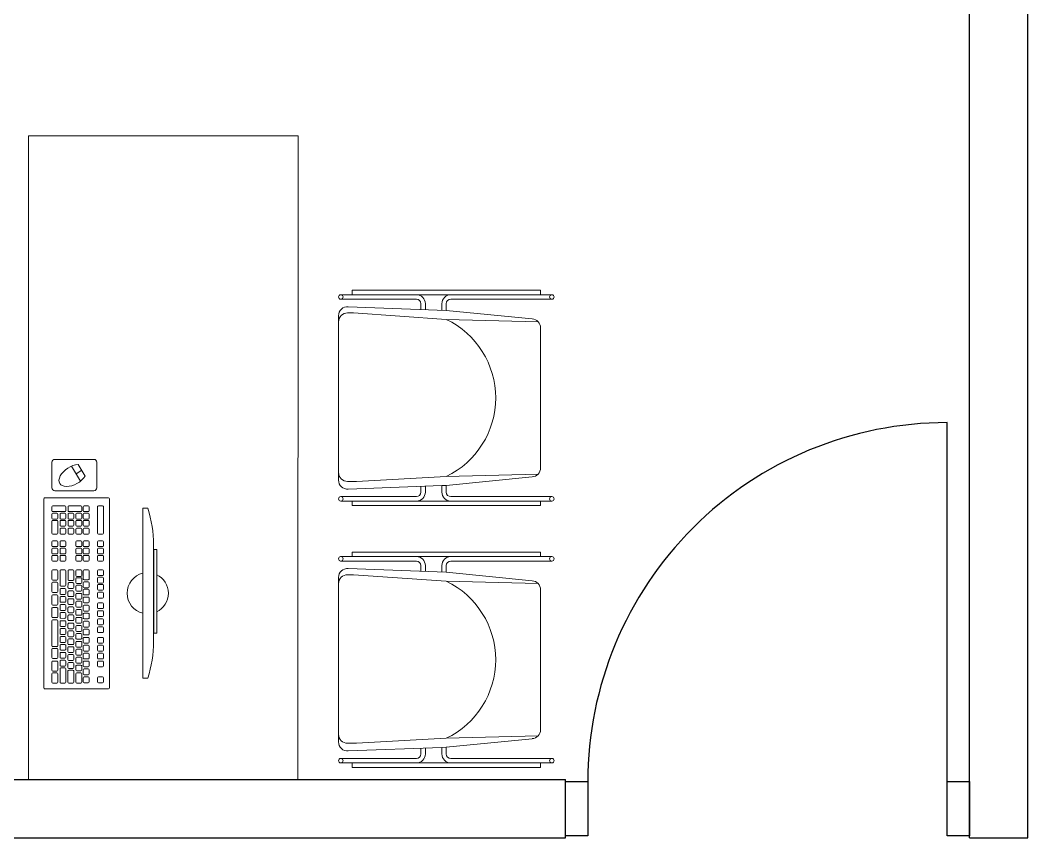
# Model space of a CAD drawing. Header units: metres. Extents: x 319894 to 3389272, y 120 to 6136017.
# Drawn here: x 321315.951 to 321318.195, y 3068027.188 to 3068029.01 of the extents above; entities that cross this region are included whole.
import ezdxf

# ---------------------------------------------------------------- set-up
doc = ezdxf.new("R2010")
doc.units = ezdxf.units.M
doc.header["$MEASUREMENT"] = 0
doc.layers.add('door_cad-block.com', color=7, linetype='Continuous')
doc.layers.add('Fixtures', color=31, linetype='Continuous', lineweight=20)
doc.layers.add('wall', color=4, linetype='Continuous', lineweight=30)

# ---------------------------------------------------------------- blocks, each defined once
blk = doc.blocks.new('*U950')
at = {"color": 0, "linetype": 'ByBlock', "ltscale": 10}
blk.add_lwpolyline([(-50, 0), (-50, 800, 0.414214), (-850, 0)], format="xyb", dxfattribs=at)
at = {"color": 0}
for points in [[(-900, 0), (-850, 0), (-850, -120.6), (-900, -120.6)], [(-50, 0), (0, 0), (0, -120.6), (-50, -120.6)]]:
    blk.add_lwpolyline(points, close=True, dxfattribs=at)
blk = doc.blocks.new('MC-17')
for p, q in [((-0.228, 0.5861), (-0.228, 0.593)), ((-0.228, 0.5861), (-0.228, 0.5864)), ((-0.228, 0.5678), (-0.228, 0.5864)), ((-0.228, 0.4245), (-0.228, 0.5861)), ((-0.218, 0.5861), (-0.218, 0.593)), ((-0.218, 0.5861), (-0.218, 0.5864)), ((-0.218, 0.4245), (-0.218, 0.5864)), ((-0.218, 0.5864), (-0.218, 0.4245)), ((-0.173, 0.5978), (-0.1812, 0.5978)), ((-0.173, 0.5978), (-0.1552, 0.5978)), ((-0.1642, 0.5978), (0.1716, 0.5978)), ((-0.1552, 0.5978), (-0.1552, 0.597)), ((0.177, 0.5978), (0.1664, 0.5978)), ((0.177, 0.5978), (0.1853, 0.5978)), ((0.222, 0.5858), (0.222, 0.5931)), ((0.222, 0.4245), (0.222, 0.5858)), ((0.232, 0.5858), (0.232, 0.5931)), ((0.232, 0.4245), (0.232, 0.5858)), ((-0.238, 0.5678), (-0.228, 0.5678)), ((-0.238, 0.5678), (-0.228, 0.5678)), ((-0.238, 0.5678), (-0.228, 0.5678)), ((-0.238, 0.5678), (-0.228, 0.5678)), ((-0.238, 0.5678), (-0.228, 0.5678)), ((-0.238, 0.1478), (-0.238, 0.5678)), ((-0.238, 0.5678), (-0.238, 0.1478)), ((-0.228, 0.5678), (-0.228, 0.5378)), ((-0.1933, 0.3678), (-0.2011, 0.5761)), ((-0.1842, 0.568), (-0.1842, 0.5778)), ((-0.1842, 0.568), (-0.1842, 0.5577)), ((0.1916, 0.5644), (0.177, 0.3578)), ((0.1916, 0.5644), (0.1916, 0.5778)), ((0.197, 0.3578), (0.2052, 0.5761)), ((0.232, 0.5678), (0.242, 0.5678)), ((0.242, 0.1478), (0.242, 0.5678)), ((-0.1842, 0.5577), (-0.173, 0.3578)), ((0.232, 0.3451), (0.232, 0.4421)), ((-0.228, 0.3478), (-0.228, 0.4245)), ((-0.2178, 0.4045), (-0.218, 0.4045)), ((-0.1951, 0.4145), (-0.208, 0.4145)), ((-0.1947, 0.4045), (-0.208, 0.4045)), ((0.1988, 0.4045), (0.212, 0.4045)), ((0.1992, 0.4145), (0.212, 0.4145)), ((0.232, 0.3678), (0.232, 0.4045)), ((-0.1933, 0.3678), (-0.208, 0.3678)), ((-0.1933, 0.3678), (-0.193, 0.3578)), ((0.212, 0.3678), (0.1974, 0.3678)), ((0.232, 0.3678), (0.232, 0.3451)), ((0.232, 0.3578), (0.232, 0.3678)), ((-0.228, 0.3478), (-0.228, 0.1301)), ((-0.218, 0.3478), (-0.218, 0.1301)), ((-0.218, 0.1295), (-0.218, 0.3478)), ((-0.208, 0.3578), (-0.193, 0.3578)), ((-0.208, 0.3578), (-0.193, 0.3578)), ((-0.1739, 0.1668), (-0.193, 0.3578)), ((-0.173, 0.3578), (-0.173, 0.3578)), ((-0.1677, 0.1533), (-0.173, 0.3578)), ((0.177, 0.3578), (0.1718, 0.1533)), ((0.178, 0.1668), (0.197, 0.3578)), ((0.212, 0.3578), (0.197, 0.3578)), ((0.197, 0.3578), (0.212, 0.3578)), ((0.222, 0.3478), (0.222, 0.3308)), ((0.222, 0.1478), (0.222, 0.3478)), ((0.232, 0.3578), (0.232, 0.3363)), ((0.232, 0.1304), (0.232, 0.3478)), ((0.222, 0.3308), (0.222, 0.1478)), ((0.232, 0.3363), (0.232, 0.1226)), ((-0.228, 0.1478), (-0.228, 0.1778)), ((-0.1739, 0.1668), (-0.1739, 0.1668)), ((-0.238, 0.1478), (-0.228, 0.1478)), ((-0.238, 0.1478), (-0.228, 0.1478)), ((-0.238, 0.1478), (-0.228, 0.1478)), ((-0.238, 0.1478), (-0.228, 0.1478)), ((-0.238, 0.1478), (-0.228, 0.1478)), ((-0.228, 0.1478), (-0.228, 0.1301)), ((-0.1539, 0.1478), (0.158, 0.1478)), ((0.222, 0.1478), (0.222, 0.1304)), ((0.232, 0.1478), (0.242, 0.1478)), ((-0.228, 0.1311), (-0.228, 0.1227)), ((-0.228, 0.1311), (-0.228, 0.1301)), ((-0.218, 0.1301), (-0.218, 0.1332)), ((-0.218, 0.1295), (-0.218, 0.1267)), ((-0.218, 0.1267), (-0.218, 0.1227)), ((0.222, 0.1304), (0.222, 0.1226)), ((0.232, 0.1304), (0.232, 0.1226))]:
    blk.add_line(p, q)
for centre in [(-0.223, 0.5928), (0.227, 0.5928), (-0.223, 0.1228), (0.227, 0.1228)]:
    blk.add_circle(centre, 0.005)
for centre, radius, start, end in [((-0.1812, 0.5778), 0.02, 90, 184.7637), ((-0.1642, 0.5778), 0.02, 90, 180), ((0.1716, 0.5778), 0.02, 0, 90), ((0.1853, 0.5778), 0.02, 355.2364, 90), ((-0.208, 0.4245), 0.02, 180, 270), ((-0.208, 0.4245), 0.01, 180, 270), ((0.212, 0.4245), 0.01, 270, 0), ((0.212, 0.4245), 0.02, 270, 0), ((-0.208, 0.3478), 0.02, 90, 180), ((0.212, 0.3478), 0.02, 0, 90), ((-0.208, 0.3478), 0.01, 90, 180), ((-0.208, 0.3478), 0.01, 90, 180), ((0.002, 0.442), 0.1942, 205.6954, 334.3046), ((0.212, 0.3478), 0.01, 0, 90), ((-0.1539, 0.1678), 0.02, 182.7263, 270), ((0.158, 0.1678), 0.02, 270, 357.2737)]:
    blk.add_arc(centre, radius, start, end)
blk = doc.blocks.new('new block$1$O-26')
at = {"color": 0}
for p, q in [((-0.0788, 0), (0.0633, 0)), ((-0.0808, -0.4234), (-0.0808, -0.002)), ((-0.0625, -0.0331), (-0.0625, -0.0144)), ((-0.0605, -0.0124), (-0.0515, -0.0124)), ((-0.0495, -0.0144), (-0.0495, -0.0331)), ((-0.0445, -0.0444), (-0.0445, -0.0144)), ((-0.0425, -0.0124), (-0.0335, -0.0124)), ((-0.0315, -0.0444), (-0.0315, -0.0144)), ((-0.0268, -0.0395), (-0.0268, -0.0144)), ((-0.0248, -0.0124), (-0.0159, -0.0124)), ((-0.0139, -0.0144), (-0.0139, -0.0395)), ((-0.0092, -0.0331), (-0.0092, -0.0144)), ((-0.0072, -0.0124), (0.0017, -0.0124)), ((0.0037, -0.0144), (0.0037, -0.0331)), ((0.0073, -0.0243), (0.0073, -0.0153)), ((0.0183, -0.0133), (0.0093, -0.0133)), ((0.0203, -0.0153), (0.0203, -0.0243)), ((0.0391, -0.0243), (0.0391, -0.0153)), ((0.0411, -0.0133), (0.05, -0.0133)), ((0.052, -0.0153), (0.052, -0.0243)), ((0.0653, -0.4234), (0.0653, -0.002)), ((-0.0625, -0.0597), (-0.0625, -0.041)), ((-0.0515, -0.0351), (-0.0605, -0.0351)), ((-0.0605, -0.039), (-0.0515, -0.039)), ((-0.0495, -0.041), (-0.0495, -0.0597)), ((-0.0159, -0.0415), (-0.0248, -0.0415)), ((-0.0092, -0.0506), (-0.0092, -0.0417)), ((0.0017, -0.0351), (-0.0072, -0.0351)), ((-0.0072, -0.0397), (0.0017, -0.0397)), ((0.0037, -0.0417), (0.0037, -0.0506)), ((0.0073, -0.0419), (0.0073, -0.0329)), ((0.0183, -0.0263), (0.0093, -0.0263)), ((0.0093, -0.0309), (0.0183, -0.0309)), ((0.0183, -0.0439), (0.0093, -0.0439)), ((0.0203, -0.0329), (0.0203, -0.0419)), ((0.05, -0.0263), (0.0411, -0.0263)), ((0.1401, -0.0232), (0.1401, -0.4021)), ((0.1509, -0.0232), (0.1401, -0.0232)), ((-0.0515, -0.0617), (-0.0605, -0.0617)), ((-0.0605, -0.0672), (-0.0515, -0.0672)), ((-0.0445, -0.0614), (-0.0445, -0.0525)), ((-0.0335, -0.0464), (-0.0425, -0.0464)), ((-0.0425, -0.0505), (-0.0335, -0.0505)), ((-0.0335, -0.0634), (-0.0425, -0.0634)), ((-0.0315, -0.0525), (-0.0315, -0.0614)), ((-0.0268, -0.0563), (-0.0268, -0.0473)), ((-0.0268, -0.0739), (-0.0268, -0.0649)), ((-0.0248, -0.0453), (-0.0159, -0.0453)), ((-0.0159, -0.0583), (-0.0248, -0.0583)), ((-0.0248, -0.0629), (-0.0159, -0.0629)), ((-0.0139, -0.0473), (-0.0139, -0.0563)), ((-0.0139, -0.0649), (-0.0139, -0.0739)), ((-0.0092, -0.0682), (-0.0092, -0.0592)), ((0.0017, -0.0526), (-0.0072, -0.0526)), ((-0.0072, -0.0572), (0.0017, -0.0572)), ((0.0037, -0.0592), (0.0037, -0.0682)), ((0.0073, -0.0596), (0.0073, -0.0506)), ((0.0093, -0.0486), (0.0183, -0.0486)), ((0.0183, -0.0616), (0.0093, -0.0616)), ((0.0093, -0.0662), (0.0183, -0.0662)), ((0.0203, -0.0506), (0.0203, -0.0596)), ((0.0391, -0.0596), (0.0391, -0.0506)), ((0.0411, -0.0486), (0.05, -0.0486)), ((0.05, -0.0616), (0.0411, -0.0616)), ((0.0411, -0.0662), (0.05, -0.0662)), ((0.052, -0.0506), (0.052, -0.0596)), ((-0.0625, -0.088), (-0.0625, -0.0692)), ((-0.0495, -0.0692), (-0.0495, -0.088)), ((-0.0445, -0.079), (-0.0445, -0.07)), ((-0.0445, -0.0967), (-0.0445, -0.0877)), ((-0.0425, -0.068), (-0.0335, -0.068)), ((-0.0335, -0.081), (-0.0425, -0.081)), ((-0.0425, -0.0857), (-0.0335, -0.0857)), ((-0.0315, -0.07), (-0.0315, -0.079)), ((-0.0315, -0.0877), (-0.0315, -0.0967)), ((-0.0268, -0.0916), (-0.0268, -0.0826)), ((-0.0159, -0.0759), (-0.0248, -0.0759)), ((-0.0248, -0.0806), (-0.0159, -0.0806)), ((-0.0139, -0.0826), (-0.0139, -0.0916)), ((-0.0092, -0.0859), (-0.0092, -0.0769)), ((0.0017, -0.0702), (-0.0072, -0.0702)), ((-0.0072, -0.0749), (0.0017, -0.0749)), ((0.0017, -0.0879), (-0.0072, -0.0879)), ((0.0037, -0.0769), (0.0037, -0.0859)), ((0.0073, -0.0771), (0.0073, -0.0682)), ((0.0073, -0.0948), (0.0073, -0.0859)), ((0.0183, -0.0791), (0.0093, -0.0791)), ((0.0093, -0.0839), (0.0183, -0.0839)), ((0.0203, -0.0682), (0.0203, -0.0771)), ((0.0203, -0.0859), (0.0203, -0.0948)), ((0.0391, -0.0771), (0.0391, -0.0682)), ((0.0391, -0.0948), (0.0391, -0.0859)), ((0.05, -0.0791), (0.0411, -0.0791)), ((0.0411, -0.0839), (0.05, -0.0839)), ((0.052, -0.0682), (0.052, -0.0771)), ((0.052, -0.0859), (0.052, -0.0948)), ((-0.0625, -0.1514), (-0.0625, -0.0958)), ((-0.0515, -0.0899), (-0.0605, -0.0899)), ((-0.0605, -0.0938), (-0.0515, -0.0938)), ((-0.0495, -0.0958), (-0.0495, -0.1514)), ((-0.0445, -0.1143), (-0.0445, -0.1053)), ((-0.0335, -0.0987), (-0.0425, -0.0987)), ((-0.0425, -0.1033), (-0.0335, -0.1033)), ((-0.0315, -0.1053), (-0.0315, -0.1143)), ((-0.0268, -0.1091), (-0.0268, -0.1002)), ((-0.0159, -0.0936), (-0.0248, -0.0936)), ((-0.0248, -0.0982), (-0.0159, -0.0982)), ((-0.0159, -0.1111), (-0.0248, -0.1111)), ((-0.0139, -0.1002), (-0.0139, -0.1091)), ((-0.0092, -0.1034), (-0.0092, -0.0945)), ((-0.0092, -0.1211), (-0.0092, -0.1122)), ((-0.0072, -0.0925), (0.0017, -0.0925)), ((0.0017, -0.1054), (-0.0072, -0.1054)), ((-0.0072, -0.1102), (0.0017, -0.1102)), ((0.0037, -0.0945), (0.0037, -0.1034)), ((0.0037, -0.1122), (0.0037, -0.1211)), ((0.0073, -0.1124), (0.0073, -0.1034)), ((0.0183, -0.0968), (0.0093, -0.0968)), ((0.0093, -0.1014), (0.0183, -0.1014)), ((0.0203, -0.1034), (0.0203, -0.1124)), ((0.0391, -0.1124), (0.0391, -0.1034)), ((0.05, -0.0968), (0.0411, -0.0968)), ((0.0411, -0.1014), (0.05, -0.1014)), ((0.052, -0.1034), (0.052, -0.1124)), ((0.1634, -0.3307), (0.1634, -0.1049)), ((-0.0445, -0.1319), (-0.0445, -0.123)), ((-0.0335, -0.1162), (-0.0425, -0.1162)), ((-0.0425, -0.121), (-0.0335, -0.121)), ((-0.0335, -0.1339), (-0.0425, -0.1339)), ((-0.0315, -0.123), (-0.0315, -0.1319)), ((-0.0268, -0.1268), (-0.0268, -0.1179)), ((-0.0248, -0.1159), (-0.0159, -0.1159)), ((-0.0159, -0.1288), (-0.0248, -0.1288)), ((-0.0248, -0.1334), (-0.0159, -0.1334)), ((-0.0139, -0.1179), (-0.0139, -0.1268)), ((-0.0092, -0.1387), (-0.0092, -0.1297)), ((0.0017, -0.1231), (-0.0072, -0.1231)), ((-0.0072, -0.1277), (0.0017, -0.1277)), ((0.0037, -0.1297), (0.0037, -0.1387)), ((0.0073, -0.1307), (0.0073, -0.1217)), ((0.0183, -0.1144), (0.0093, -0.1144)), ((0.0093, -0.1197), (0.0183, -0.1197)), ((0.0183, -0.1326), (0.0093, -0.1326)), ((0.0203, -0.1217), (0.0203, -0.1307)), ((0.0391, -0.136), (0.0391, -0.127)), ((0.05, -0.1144), (0.0411, -0.1144)), ((0.0411, -0.125), (0.05, -0.125)), ((0.052, -0.127), (0.052, -0.136)), ((-0.0515, -0.1534), (-0.0605, -0.1534)), ((-0.0445, -0.1495), (-0.0445, -0.1405)), ((-0.0425, -0.1385), (-0.0335, -0.1385)), ((-0.0335, -0.1515), (-0.0425, -0.1515)), ((-0.0425, -0.1568), (-0.0335, -0.1568)), ((-0.0315, -0.1405), (-0.0315, -0.1495)), ((-0.0268, -0.1444), (-0.0268, -0.1354)), ((-0.0268, -0.1627), (-0.0268, -0.1537)), ((-0.0159, -0.1464), (-0.0248, -0.1464)), ((-0.0248, -0.1517), (-0.0159, -0.1517)), ((-0.0139, -0.1354), (-0.0139, -0.1444)), ((-0.0139, -0.1537), (-0.0139, -0.1627)), ((-0.0092, -0.157), (-0.0092, -0.148)), ((0.0017, -0.1407), (-0.0072, -0.1407)), ((-0.0072, -0.146), (0.0017, -0.146)), ((0.0037, -0.148), (0.0037, -0.157)), ((0.0073, -0.1482), (0.0073, -0.1392)), ((0.0093, -0.1372), (0.0183, -0.1372)), ((0.0183, -0.1502), (0.0093, -0.1502)), ((0.0093, -0.1555), (0.0183, -0.1555)), ((0.0203, -0.1392), (0.0203, -0.1482)), ((0.0391, -0.1535), (0.0391, -0.1445)), ((0.05, -0.1379), (0.0411, -0.1379)), ((0.0411, -0.1426), (0.05, -0.1426)), ((0.05, -0.1555), (0.0411, -0.1555)), ((0.052, -0.1445), (0.052, -0.1535)), ((-0.0625, -0.1791), (-0.0625, -0.1604)), ((-0.0605, -0.1584), (-0.0515, -0.1584)), ((-0.0495, -0.1604), (-0.0495, -0.1791)), ((-0.0445, -0.1678), (-0.0445, -0.1588)), ((-0.0445, -0.1853), (-0.0445, -0.1764)), ((-0.0335, -0.1698), (-0.0425, -0.1698)), ((-0.0425, -0.1744), (-0.0335, -0.1744)), ((-0.0315, -0.1588), (-0.0315, -0.1678)), ((-0.0315, -0.1764), (-0.0315, -0.1853)), ((-0.0268, -0.1802), (-0.0268, -0.1712)), ((-0.0159, -0.1647), (-0.0248, -0.1647)), ((-0.0248, -0.1693), (-0.0159, -0.1693)), ((-0.0139, -0.1712), (-0.0139, -0.1802)), ((-0.0092, -0.1745), (-0.0092, -0.1656)), ((0.0017, -0.159), (-0.0072, -0.159)), ((-0.0072, -0.1636), (0.0017, -0.1636)), ((0.0017, -0.1765), (-0.0072, -0.1765)), ((0.0037, -0.1656), (0.0037, -0.1745)), ((0.0073, -0.1665), (0.0073, -0.1575)), ((0.0073, -0.184), (0.0073, -0.1751)), ((0.0183, -0.1685), (0.0093, -0.1685)), ((0.0093, -0.1731), (0.0183, -0.1731)), ((0.0203, -0.1575), (0.0203, -0.1665)), ((0.0203, -0.1751), (0.0203, -0.184)), ((0.0391, -0.1718), (0.0391, -0.1628)), ((0.0411, -0.1608), (0.05, -0.1608)), ((0.05, -0.1738), (0.0411, -0.1738)), ((0.0411, -0.1784), (0.05, -0.1784)), ((0.052, -0.1628), (0.052, -0.1718)), ((-0.0625, -0.207), (-0.0625, -0.1883)), ((-0.0515, -0.1811), (-0.0605, -0.1811)), ((-0.0605, -0.1863), (-0.0515, -0.1863)), ((-0.0495, -0.1883), (-0.0495, -0.207)), ((-0.0445, -0.2036), (-0.0445, -0.1946)), ((-0.0335, -0.1873), (-0.0425, -0.1873)), ((-0.0425, -0.1926), (-0.0335, -0.1926)), ((-0.0315, -0.1946), (-0.0315, -0.2036)), ((-0.0268, -0.1985), (-0.0268, -0.1895)), ((-0.0159, -0.1822), (-0.0248, -0.1822)), ((-0.0248, -0.1875), (-0.0159, -0.1875)), ((-0.0159, -0.2005), (-0.0248, -0.2005)), ((-0.0139, -0.1895), (-0.0139, -0.1985)), ((-0.0092, -0.1928), (-0.0092, -0.1838)), ((-0.0092, -0.2104), (-0.0092, -0.2014)), ((-0.0072, -0.1818), (0.0017, -0.1818)), ((0.0017, -0.1948), (-0.0072, -0.1948)), ((-0.0072, -0.1994), (0.0017, -0.1994)), ((0.0037, -0.1838), (0.0037, -0.1928)), ((0.0037, -0.2014), (0.0037, -0.2104)), ((0.0073, -0.2023), (0.0073, -0.1933)), ((0.0183, -0.186), (0.0093, -0.186)), ((0.0093, -0.1913), (0.0183, -0.1913)), ((0.0203, -0.1933), (0.0203, -0.2023)), ((0.0391, -0.1893), (0.0391, -0.1804)), ((0.05, -0.1913), (0.0411, -0.1913)), ((0.0411, -0.2019), (0.05, -0.2019)), ((0.052, -0.1804), (0.052, -0.1893)), ((-0.0625, -0.2351), (-0.0625, -0.2164)), ((-0.0515, -0.209), (-0.0605, -0.209)), ((-0.0605, -0.2144), (-0.0515, -0.2144)), ((-0.0495, -0.2164), (-0.0495, -0.2351)), ((-0.0445, -0.2212), (-0.0445, -0.2122)), ((-0.0335, -0.2056), (-0.0425, -0.2056)), ((-0.0425, -0.2102), (-0.0335, -0.2102)), ((-0.0335, -0.2232), (-0.0425, -0.2232)), ((-0.0315, -0.2122), (-0.0315, -0.2212)), ((-0.0268, -0.216), (-0.0268, -0.2071)), ((-0.0248, -0.2051), (-0.0159, -0.2051)), ((-0.0159, -0.218), (-0.0248, -0.218)), ((-0.0248, -0.2233), (-0.0159, -0.2233)), ((-0.0139, -0.2071), (-0.0139, -0.216)), ((-0.0092, -0.2286), (-0.0092, -0.2197)), ((0.0017, -0.2124), (-0.0072, -0.2124)), ((-0.0072, -0.2177), (0.0017, -0.2177)), ((0.0037, -0.2197), (0.0037, -0.2286)), ((0.0073, -0.2199), (0.0073, -0.2109)), ((0.0183, -0.2043), (0.0093, -0.2043)), ((0.0093, -0.2089), (0.0183, -0.2089)), ((0.0183, -0.2219), (0.0093, -0.2219)), ((0.0203, -0.2109), (0.0203, -0.2199)), ((0.0391, -0.2129), (0.0391, -0.2039)), ((0.0391, -0.2305), (0.0391, -0.2215)), ((0.05, -0.2149), (0.0411, -0.2149)), ((0.0411, -0.2195), (0.05, -0.2195)), ((0.052, -0.2039), (0.052, -0.2129)), ((0.052, -0.2215), (0.052, -0.2305)), ((-0.0625, -0.2629), (-0.0625, -0.2442)), ((-0.0515, -0.2371), (-0.0605, -0.2371)), ((-0.0605, -0.2422), (-0.0515, -0.2422)), ((-0.0495, -0.2442), (-0.0495, -0.2629)), ((-0.0445, -0.2629), (-0.0445, -0.2305)), ((-0.0425, -0.2285), (-0.0335, -0.2285)), ((-0.0315, -0.2305), (-0.0315, -0.2629)), ((-0.0268, -0.2343), (-0.0268, -0.2253)), ((-0.0268, -0.2629), (-0.0268, -0.2429)), ((-0.0159, -0.2363), (-0.0248, -0.2363)), ((-0.0248, -0.2409), (-0.0159, -0.2409)), ((-0.0139, -0.2253), (-0.0139, -0.2343)), ((-0.0139, -0.2429), (-0.0139, -0.2629)), ((-0.0092, -0.2454), (-0.0092, -0.2364)), ((0.0017, -0.2306), (-0.0072, -0.2306)), ((-0.0072, -0.2344), (0.0017, -0.2344)), ((0.0037, -0.2364), (0.0037, -0.2454)), ((0.0073, -0.2359), (0.0073, -0.2269)), ((0.0073, -0.2629), (0.0073, -0.2444)), ((0.0093, -0.2249), (0.0183, -0.2249)), ((0.0183, -0.2379), (0.0093, -0.2379)), ((0.0093, -0.2424), (0.0183, -0.2424)), ((0.0203, -0.2269), (0.0203, -0.2359)), ((0.0203, -0.2444), (0.0203, -0.2629)), ((0.0391, -0.2465), (0.0391, -0.2375)), ((0.05, -0.2325), (0.0411, -0.2325)), ((0.0411, -0.2355), (0.05, -0.2355)), ((0.052, -0.2375), (0.052, -0.2465)), ((-0.0515, -0.2649), (-0.0605, -0.2649)), ((-0.0335, -0.2649), (-0.0425, -0.2649)), ((-0.0159, -0.2649), (-0.0248, -0.2649)), ((-0.0092, -0.2629), (-0.0092, -0.2523)), ((0.0017, -0.2474), (-0.0072, -0.2474)), ((-0.0072, -0.2503), (0.0017, -0.2503)), ((0.0017, -0.2649), (-0.0072, -0.2649)), ((0.0037, -0.2523), (0.0037, -0.2629)), ((0.0183, -0.2649), (0.0093, -0.2649)), ((0.0391, -0.2629), (0.0391, -0.254)), ((0.05, -0.2485), (0.0411, -0.2485)), ((0.0411, -0.252), (0.05, -0.252)), ((0.05, -0.2649), (0.0411, -0.2649)), ((0.052, -0.254), (0.052, -0.2629)), ((-0.0625, -0.2952), (-0.0625, -0.2862)), ((-0.0605, -0.2842), (-0.0515, -0.2842)), ((-0.0495, -0.2862), (-0.0495, -0.2952)), ((-0.0445, -0.2952), (-0.0445, -0.2862)), ((-0.0425, -0.2842), (-0.0335, -0.2842)), ((-0.0315, -0.2862), (-0.0315, -0.2952)), ((-0.0092, -0.2952), (-0.0092, -0.2862)), ((-0.0072, -0.2842), (0.0017, -0.2842)), ((0.0037, -0.2862), (0.0037, -0.2952)), ((0.0073, -0.2952), (0.0073, -0.2862)), ((0.0093, -0.2842), (0.0183, -0.2842)), ((0.0203, -0.2862), (0.0203, -0.2952)), ((0.0391, -0.2952), (0.0391, -0.2862)), ((0.0411, -0.2842), (0.05, -0.2842)), ((0.052, -0.2862), (0.052, -0.2952)), ((-0.0625, -0.3112), (-0.0625, -0.3022)), ((-0.0515, -0.2972), (-0.0605, -0.2972)), ((-0.0605, -0.3002), (-0.0515, -0.3002)), ((-0.0515, -0.3131), (-0.0605, -0.3131)), ((-0.0495, -0.3022), (-0.0495, -0.3112)), ((-0.0445, -0.3112), (-0.0445, -0.3022)), ((-0.0335, -0.2972), (-0.0425, -0.2972)), ((-0.0425, -0.3002), (-0.0335, -0.3002)), ((-0.0335, -0.3131), (-0.0425, -0.3131)), ((-0.0315, -0.3022), (-0.0315, -0.3112)), ((-0.0092, -0.3112), (-0.0092, -0.3022)), ((0.0017, -0.2972), (-0.0072, -0.2972)), ((-0.0072, -0.3002), (0.0017, -0.3002)), ((0.0017, -0.3131), (-0.0072, -0.3131)), ((0.0037, -0.3022), (0.0037, -0.3112)), ((0.0073, -0.3112), (0.0073, -0.3022)), ((0.0183, -0.2972), (0.0093, -0.2972)), ((0.0093, -0.3002), (0.0183, -0.3002)), ((0.0183, -0.3131), (0.0093, -0.3131)), ((0.0203, -0.3022), (0.0203, -0.3112)), ((0.0391, -0.3112), (0.0391, -0.3022)), ((0.05, -0.2972), (0.0411, -0.2972)), ((0.0411, -0.3002), (0.05, -0.3002)), ((0.05, -0.3131), (0.0411, -0.3131)), ((0.052, -0.3022), (0.052, -0.3112)), ((-0.0625, -0.3276), (-0.0625, -0.3186)), ((-0.0605, -0.3166), (-0.0515, -0.3166)), ((-0.0515, -0.3296), (-0.0605, -0.3296)), ((-0.0495, -0.3186), (-0.0495, -0.3276)), ((-0.0445, -0.3276), (-0.0445, -0.3186)), ((-0.0425, -0.3166), (-0.0335, -0.3166)), ((-0.0335, -0.3296), (-0.0425, -0.3296)), ((-0.0315, -0.3186), (-0.0315, -0.3276)), ((-0.0092, -0.3276), (-0.0092, -0.3186)), ((-0.0072, -0.3166), (0.0017, -0.3166)), ((0.0017, -0.3296), (-0.0072, -0.3296)), ((0.0037, -0.3186), (0.0037, -0.3276)), ((0.0073, -0.3276), (0.0073, -0.3186)), ((0.0093, -0.3166), (0.0183, -0.3166)), ((0.0183, -0.3296), (0.0093, -0.3296)), ((0.0203, -0.3186), (0.0203, -0.3276)), ((0.0391, -0.3276), (0.0391, -0.3186)), ((0.0391, -0.3231), (0.0391, -0.3276)), ((0.0411, -0.3166), (0.05, -0.3166)), ((0.05, -0.3296), (0.0411, -0.3296)), ((0.052, -0.3186), (0.052, -0.3276)), ((0.052, -0.3231), (0.052, -0.3276)), ((-0.0625, -0.3731), (-0.0625, -0.3466)), ((-0.0605, -0.3446), (-0.0515, -0.3446)), ((-0.0495, -0.3466), (-0.0495, -0.3731)), ((-0.0445, -0.3556), (-0.0445, -0.3466)), ((-0.0425, -0.3446), (-0.0335, -0.3446)), ((-0.0335, -0.3576), (-0.0425, -0.3576)), ((-0.0315, -0.3466), (-0.0315, -0.3556)), ((-0.0268, -0.3556), (-0.0268, -0.3466)), ((-0.0248, -0.3446), (-0.0159, -0.3446)), ((-0.0159, -0.3576), (-0.0248, -0.3576)), ((-0.0139, -0.3466), (-0.0139, -0.3556)), ((-0.0092, -0.3556), (-0.0092, -0.3466)), ((-0.0072, -0.3446), (0.0017, -0.3446)), ((0.0017, -0.3576), (-0.0072, -0.3576)), ((0.0037, -0.3466), (0.0037, -0.3556)), ((0.0073, -0.3556), (0.0073, -0.3466)), ((0.0093, -0.3446), (0.0183, -0.3446)), ((0.0183, -0.3576), (0.0093, -0.3576)), ((0.0203, -0.3466), (0.0203, -0.3556)), ((0.0391, -0.4057), (0.0391, -0.3466)), ((0.0411, -0.3446), (0.05, -0.3446)), ((0.052, -0.3466), (0.052, -0.4057)), ((-0.0625, -0.3891), (-0.0625, -0.3801)), ((-0.0515, -0.3751), (-0.0605, -0.3751)), ((-0.0605, -0.3781), (-0.0515, -0.3781)), ((-0.0495, -0.3801), (-0.0495, -0.3891)), ((-0.0445, -0.3731), (-0.0445, -0.3641)), ((-0.0445, -0.3891), (-0.0445, -0.3801)), ((-0.0425, -0.3622), (-0.0335, -0.3622)), ((-0.0335, -0.3751), (-0.0425, -0.3751)), ((-0.0425, -0.3781), (-0.0335, -0.3781)), ((-0.0315, -0.3641), (-0.0315, -0.3731)), ((-0.0315, -0.3801), (-0.0315, -0.3891)), ((-0.0268, -0.3731), (-0.0268, -0.3641)), ((-0.0268, -0.3891), (-0.0268, -0.3801)), ((-0.0248, -0.3622), (-0.0159, -0.3622)), ((-0.0159, -0.3751), (-0.0248, -0.3751)), ((-0.0248, -0.3781), (-0.0159, -0.3781)), ((-0.0139, -0.3641), (-0.0139, -0.3731)), ((-0.0139, -0.3801), (-0.0139, -0.3891)), ((-0.0092, -0.3731), (-0.0092, -0.3641)), ((-0.0092, -0.3891), (-0.0092, -0.3801)), ((-0.0072, -0.3622), (0.0017, -0.3622)), ((0.0017, -0.3751), (-0.0072, -0.3751)), ((-0.0072, -0.3781), (0.0017, -0.3781)), ((0.0037, -0.3641), (0.0037, -0.3731)), ((0.0037, -0.3801), (0.0037, -0.3891)), ((0.0073, -0.3731), (0.0073, -0.3641)), ((0.0073, -0.3891), (0.0073, -0.3801)), ((0.0093, -0.3622), (0.0183, -0.3622)), ((0.0183, -0.3751), (0.0093, -0.3751)), ((0.0093, -0.3781), (0.0183, -0.3781)), ((0.0203, -0.3641), (0.0203, -0.3731)), ((0.0203, -0.3801), (0.0203, -0.3891)), ((-0.0625, -0.4056), (-0.0625, -0.3966)), ((-0.0515, -0.3911), (-0.0605, -0.3911)), ((-0.0605, -0.3946), (-0.0335, -0.3946)), ((-0.0335, -0.3911), (-0.0425, -0.3911)), ((-0.0315, -0.3966), (-0.0315, -0.4056)), ((-0.0268, -0.4056), (-0.0268, -0.3966)), ((-0.0159, -0.3911), (-0.0248, -0.3911)), ((-0.0248, -0.3946), (0.0017, -0.3946)), ((0.0017, -0.3911), (-0.0072, -0.3911)), ((0.0037, -0.3966), (0.0037, -0.4056)), ((0.0073, -0.4056), (0.0073, -0.3966)), ((0.0183, -0.3911), (0.0093, -0.3911)), ((0.0093, -0.3946), (0.0183, -0.3946)), ((0.0203, -0.3966), (0.0203, -0.4056)), ((0.1401, -0.4021), (0.1509, -0.4021)), ((-0.0788, -0.4254), (0.0633, -0.4254)), ((-0.0335, -0.4076), (-0.0605, -0.4076)), ((0.0017, -0.4076), (-0.0248, -0.4076)), ((0.0183, -0.4076), (0.0093, -0.4076)), ((0.05, -0.4077), (0.0411, -0.4077)), ((-0.0191, -0.4959), (0.001, -0.4625)), ((-0.009, -0.4792), (0.0038, -0.4869)), ((-0.0041, -0.5), (0.0117, -0.4737))]:
    blk.add_line(p, q, dxfattribs=at)
for points in [[(0.1401, -0.0232), (0.1401, -0.4021), (0.1401, -0.4021), (0.1401, -0.0232)], [(0.1646, -0.1238), (0.1646, -0.3105), (0.1709, -0.3105), (0.1709, -0.1238)]]:
    blk.add_lwpolyline(points, close=True, dxfattribs=at)
blk.add_lwpolyline([(0.031, -0.5111), (-0.0563, -0.5111, -0.414214), (-0.0626, -0.5048), (-0.0626, -0.4475, -0.414214), (-0.0563, -0.4411), (0.031, -0.4411, -0.414214), (0.0374, -0.4475), (0.0374, -0.5048, -0.414214)], format="xyb", close=True, dxfattribs=at)
for centre, radius, start, end in [((-0.0788, -0.002), 0.00199, 90, 180), ((0.0633, -0.002), 0.00199, 0, 90), ((-0.0605, -0.0144), 0.00199, 90, 180), ((-0.0515, -0.0144), 0.00199, 0, 90), ((-0.0515, -0.0144), 0.00199, 0, 90), ((-0.0425, -0.0144), 0.00199, 90, 180), ((-0.0335, -0.0144), 0.00199, 0, 90), ((-0.0335, -0.0144), 0.00199, 0, 90), ((-0.0248, -0.0144), 0.00199, 90, 180), ((-0.0159, -0.0144), 0.00199, 0, 90), ((-0.0159, -0.0144), 0.00199, 0, 90), ((-0.0072, -0.0144), 0.00199, 90, 180), ((0.0017, -0.0144), 0.00199, 0, 90), ((0.0017, -0.0144), 0.00199, 0, 90), ((0.0093, -0.0153), 0.00199, 90, 180), ((0.0183, -0.0153), 0.00199, 0, 90), ((0.0183, -0.0153), 0.00199, 0, 90), ((0.0411, -0.0153), 0.00199, 90, 180), ((0.05, -0.0153), 0.00199, 0, 90), ((0.05, -0.0153), 0.00199, 0, 90), ((-0.0605, -0.0331), 0.00199, 180, 270), ((-0.0605, -0.041), 0.00199, 90, 180), ((-0.0515, -0.0331), 0.00199, 270, 0), ((-0.0515, -0.041), 0.00199, 0, 90), ((-0.0515, -0.041), 0.00199, 0, 90), ((-0.0425, -0.0444), 0.00199, 180, 270), ((-0.0335, -0.0444), 0.00199, 270, 0), ((-0.0248, -0.0395), 0.00199, 180, 270), ((-0.0159, -0.0395), 0.00199, 270, 0), ((-0.0072, -0.0331), 0.00199, 180, 270), ((-0.0072, -0.0417), 0.00199, 90, 180), ((0.0017, -0.0331), 0.00199, 270, 0), ((0.0017, -0.0417), 0.00199, 0, 90), ((0.0017, -0.0417), 0.00199, 0, 90), ((0.0093, -0.0243), 0.00199, 180, 270), ((0.0093, -0.0329), 0.00199, 90, 180), ((0.0093, -0.0419), 0.00199, 180, 270), ((0.0183, -0.0243), 0.00199, 270, 0), ((0.0183, -0.0329), 0.00199, 0, 90), ((0.0183, -0.0329), 0.00199, 0, 90), ((0.0183, -0.0419), 0.00199, 270, 0), ((0.0411, -0.0243), 0.00199, 180, 270), ((0.05, -0.0243), 0.00199, 270, 0), ((-0.0944, -0.1023), 0.2578, 359.4272, 17.8668), ((-0.0605, -0.0597), 0.00199, 180, 270), ((-0.0605, -0.0692), 0.00199, 90, 180), ((-0.0515, -0.0597), 0.00199, 270, 0), ((-0.0515, -0.0692), 0.00199, 0, 90), ((-0.0515, -0.0692), 0.00199, 0, 90), ((-0.0425, -0.0525), 0.00199, 90, 180), ((-0.0425, -0.0614), 0.00199, 180, 270), ((-0.0335, -0.0525), 0.00199, 0, 90), ((-0.0335, -0.0525), 0.00199, 0, 90), ((-0.0335, -0.0614), 0.00199, 270, 0), ((-0.0248, -0.0473), 0.00199, 90, 180), ((-0.0248, -0.0563), 0.00199, 180, 270), ((-0.0248, -0.0649), 0.00199, 90, 180), ((-0.0159, -0.0473), 0.00199, 0, 90), ((-0.0159, -0.0473), 0.00199, 0, 90), ((-0.0159, -0.0563), 0.00199, 270, 0), ((-0.0159, -0.0649), 0.00199, 0, 90), ((-0.0159, -0.0649), 0.00199, 0, 90), ((-0.0072, -0.0506), 0.00199, 180, 270), ((-0.0072, -0.0592), 0.00199, 90, 180), ((0.0017, -0.0506), 0.00199, 270, 0), ((0.0017, -0.0592), 0.00199, 0, 90), ((0.0017, -0.0592), 0.00199, 0, 90), ((0.0093, -0.0506), 0.00199, 90, 180), ((0.0093, -0.0596), 0.00199, 180, 270), ((0.0093, -0.0682), 0.00199, 90, 180), ((0.0183, -0.0506), 0.00199, 0, 90), ((0.0183, -0.0506), 0.00199, 0, 90), ((0.0183, -0.0596), 0.00199, 270, 0), ((0.0183, -0.0682), 0.00199, 0, 90), ((0.0183, -0.0682), 0.00199, 0, 90), ((0.0411, -0.0506), 0.00199, 90, 180), ((0.0411, -0.0596), 0.00199, 180, 270), ((0.0411, -0.0682), 0.00199, 90, 180), ((0.05, -0.0506), 0.00199, 0, 90), ((0.05, -0.0506), 0.00199, 0, 90), ((0.05, -0.0596), 0.00199, 270, 0), ((0.05, -0.0682), 0.00199, 0, 90), ((0.05, -0.0682), 0.00199, 0, 90), ((-0.0605, -0.088), 0.00199, 180, 270), ((-0.0515, -0.088), 0.00199, 270, 0), ((-0.0425, -0.07), 0.00199, 90, 180), ((-0.0425, -0.079), 0.00199, 180, 270), ((-0.0425, -0.0877), 0.00199, 90, 180), ((-0.0335, -0.07), 0.00199, 0, 90), ((-0.0335, -0.07), 0.00199, 0, 90), ((-0.0335, -0.079), 0.00199, 270, 0), ((-0.0335, -0.0877), 0.00199, 0, 90), ((-0.0335, -0.0877), 0.00199, 0, 90), ((-0.0248, -0.0739), 0.00199, 180, 270), ((-0.0248, -0.0826), 0.00199, 90, 180), ((-0.0159, -0.0739), 0.00199, 270, 0), ((-0.0159, -0.0826), 0.00199, 0, 90), ((-0.0159, -0.0826), 0.00199, 0, 90), ((-0.0072, -0.0682), 0.00199, 180, 270), ((-0.0072, -0.0769), 0.00199, 90, 180), ((-0.0072, -0.0859), 0.00199, 180, 270), ((0.0017, -0.0682), 0.00199, 270, 0), ((0.0017, -0.0769), 0.00199, 0, 90), ((0.0017, -0.0769), 0.00199, 0, 90), ((0.0017, -0.0859), 0.00199, 270, 0), ((0.0093, -0.0771), 0.00199, 180, 270), ((0.0093, -0.0859), 0.00199, 90, 180), ((0.0183, -0.0771), 0.00199, 270, 0), ((0.0183, -0.0859), 0.00199, 0, 90), ((0.0183, -0.0859), 0.00199, 0, 90), ((0.0411, -0.0771), 0.00199, 180, 270), ((0.0411, -0.0859), 0.00199, 90, 180), ((0.05, -0.0771), 0.00199, 270, 0), ((0.05, -0.0859), 0.00199, 0, 90), ((0.05, -0.0859), 0.00199, 0, 90), ((-0.0605, -0.0958), 0.00199, 90, 180), ((-0.0515, -0.0958), 0.00199, 0, 90), ((-0.0515, -0.0958), 0.00199, 0, 90), ((-0.0425, -0.0967), 0.00199, 180, 270), ((-0.0425, -0.1053), 0.00199, 90, 180), ((-0.0335, -0.0967), 0.00199, 270, 0), ((-0.0335, -0.1053), 0.00199, 0, 90), ((-0.0335, -0.1053), 0.00199, 0, 90), ((-0.0248, -0.0916), 0.00199, 180, 270), ((-0.0248, -0.1002), 0.00199, 90, 180), ((-0.0248, -0.1091), 0.00199, 180, 270), ((-0.0159, -0.0916), 0.00199, 270, 0), ((-0.0159, -0.1002), 0.00199, 0, 90), ((-0.0159, -0.1002), 0.00199, 0, 90), ((-0.0159, -0.1091), 0.00199, 270, 0), ((-0.0072, -0.0945), 0.00199, 90, 180), ((-0.0072, -0.1034), 0.00199, 180, 270), ((-0.0072, -0.1122), 0.00199, 90, 180), ((0.0017, -0.0945), 0.00199, 0, 90), ((0.0017, -0.0945), 0.00199, 0, 90), ((0.0017, -0.1034), 0.00199, 270, 0), ((0.0017, -0.1122), 0.00199, 0, 90), ((0.0017, -0.1122), 0.00199, 0, 90), ((0.0093, -0.0948), 0.00199, 180, 270), ((0.0093, -0.1034), 0.00199, 90, 180), ((0.0183, -0.0948), 0.00199, 270, 0), ((0.0183, -0.1034), 0.00199, 0, 90), ((0.0183, -0.1034), 0.00199, 0, 90), ((0.0411, -0.0948), 0.00199, 180, 270), ((0.0411, -0.1034), 0.00199, 90, 180), ((0.05, -0.0948), 0.00199, 270, 0), ((0.05, -0.1034), 0.00199, 0, 90), ((0.05, -0.1034), 0.00199, 0, 90), ((-0.0425, -0.1143), 0.00199, 180, 270), ((-0.0425, -0.123), 0.00199, 90, 180), ((-0.0425, -0.1319), 0.00199, 180, 270), ((-0.0335, -0.1143), 0.00199, 270, 0), ((-0.0335, -0.123), 0.00199, 0, 90), ((-0.0335, -0.123), 0.00199, 0, 90), ((-0.0335, -0.1319), 0.00199, 270, 0), ((-0.0248, -0.1179), 0.00199, 90, 180), ((-0.0248, -0.1268), 0.00199, 180, 270), ((-0.0248, -0.1354), 0.00199, 90, 180), ((-0.0159, -0.1179), 0.00199, 0, 90), ((-0.0159, -0.1179), 0.00199, 0, 90), ((-0.0159, -0.1268), 0.00199, 270, 0), ((-0.0159, -0.1354), 0.00199, 0, 90), ((-0.0159, -0.1354), 0.00199, 0, 90), ((-0.0072, -0.1211), 0.00199, 180, 270), ((-0.0072, -0.1297), 0.00199, 90, 180), ((0.0017, -0.1211), 0.00199, 270, 0), ((0.0017, -0.1297), 0.00199, 0, 90), ((0.0017, -0.1297), 0.00199, 0, 90), ((0.0093, -0.1124), 0.00199, 180, 270), ((0.0093, -0.1217), 0.00199, 90, 180), ((0.0093, -0.1307), 0.00199, 180, 270), ((0.0183, -0.1124), 0.00199, 270, 0), ((0.0183, -0.1217), 0.00199, 0, 90), ((0.0183, -0.1217), 0.00199, 0, 90), ((0.0183, -0.1307), 0.00199, 270, 0), ((0.0411, -0.1124), 0.00199, 180, 270), ((0.0411, -0.127), 0.00199, 90, 180), ((0.05, -0.1124), 0.00199, 270, 0), ((0.05, -0.127), 0.00199, 0, 90), ((0.05, -0.127), 0.00199, 0, 90), ((-0.0605, -0.1514), 0.00199, 180, 270), ((-0.0515, -0.1514), 0.00199, 270, 0), ((-0.0425, -0.1405), 0.00199, 90, 180), ((-0.0425, -0.1495), 0.00199, 180, 270), ((-0.0425, -0.1588), 0.00199, 90, 180), ((-0.0335, -0.1405), 0.00199, 0, 90), ((-0.0335, -0.1405), 0.00199, 0, 90), ((-0.0335, -0.1495), 0.00199, 270, 0), ((-0.0335, -0.1588), 0.00199, 0, 90), ((-0.0335, -0.1588), 0.00199, 0, 90), ((-0.0248, -0.1444), 0.00199, 180, 270), ((-0.0248, -0.1537), 0.00199, 90, 180), ((-0.0159, -0.1444), 0.00199, 270, 0), ((-0.0159, -0.1537), 0.00199, 0, 90), ((-0.0159, -0.1537), 0.00199, 0, 90), ((-0.0072, -0.1387), 0.00199, 180, 270), ((-0.0072, -0.148), 0.00199, 90, 180), ((-0.0072, -0.157), 0.00199, 180, 270), ((0.0017, -0.1387), 0.00199, 270, 0), ((0.0017, -0.148), 0.00199, 0, 90), ((0.0017, -0.148), 0.00199, 0, 90), ((0.0017, -0.157), 0.00199, 270, 0), ((0.0093, -0.1392), 0.00199, 90, 180), ((0.0093, -0.1482), 0.00199, 180, 270), ((0.0093, -0.1575), 0.00199, 90, 180), ((0.0183, -0.1392), 0.00199, 0, 90), ((0.0183, -0.1392), 0.00199, 0, 90), ((0.0183, -0.1482), 0.00199, 270, 0), ((0.0183, -0.1575), 0.00199, 0, 90), ((0.0183, -0.1575), 0.00199, 0, 90), ((0.0411, -0.136), 0.00199, 180, 270), ((0.0411, -0.1445), 0.00199, 90, 180), ((0.0411, -0.1535), 0.00199, 180, 270), ((0.05, -0.136), 0.00199, 270, 0), ((0.05, -0.1445), 0.00199, 0, 90), ((0.05, -0.1445), 0.00199, 0, 90), ((0.05, -0.1535), 0.00199, 270, 0), ((-0.0605, -0.1604), 0.00199, 90, 180), ((-0.0605, -0.1791), 0.00199, 180, 270), ((-0.0515, -0.1604), 0.00199, 0, 90), ((-0.0515, -0.1604), 0.00199, 0, 90), ((-0.0515, -0.1791), 0.00199, 270, 0), ((-0.0425, -0.1678), 0.00199, 180, 270), ((-0.0425, -0.1764), 0.00199, 90, 180), ((-0.0335, -0.1678), 0.00199, 270, 0), ((-0.0335, -0.1764), 0.00199, 0, 90), ((-0.0335, -0.1764), 0.00199, 0, 90), ((-0.0248, -0.1627), 0.00199, 180, 270), ((-0.0248, -0.1712), 0.00199, 90, 180), ((-0.0159, -0.1627), 0.00199, 270, 0), ((-0.0159, -0.1712), 0.00199, 0, 90), ((-0.0159, -0.1712), 0.00199, 0, 90), ((-0.0072, -0.1656), 0.00199, 90, 180), ((-0.0072, -0.1745), 0.00199, 180, 270), ((0.0017, -0.1656), 0.00199, 0, 90), ((0.0017, -0.1656), 0.00199, 0, 90), ((0.0017, -0.1745), 0.00199, 270, 0), ((0.0093, -0.1665), 0.00199, 180, 270), ((0.0093, -0.1751), 0.00199, 90, 180), ((0.0183, -0.1665), 0.00199, 270, 0), ((0.0183, -0.1751), 0.00199, 0, 90), ((0.0183, -0.1751), 0.00199, 0, 90), ((0.0411, -0.1628), 0.00199, 90, 180), ((0.0411, -0.1718), 0.00199, 180, 270), ((0.0411, -0.1804), 0.00199, 90, 180), ((0.05, -0.1628), 0.00199, 0, 90), ((0.05, -0.1628), 0.00199, 0, 90), ((0.05, -0.1718), 0.00199, 270, 0), ((0.05, -0.1804), 0.00199, 0, 90), ((0.05, -0.1804), 0.00199, 0, 90), ((0.1509, -0.2127), 0.046, 103.695, 256.305), ((0.1509, -0.2127), 0.046, 72.6908, 74.3287), ((0.1509, -0.2127), 0.046, 295.7587, 64.2413), ((-0.0605, -0.1883), 0.00199, 90, 180), ((-0.0515, -0.1883), 0.00199, 0, 90), ((-0.0515, -0.1883), 0.00199, 0, 90), ((-0.0425, -0.1853), 0.00199, 180, 270), ((-0.0425, -0.1946), 0.00199, 90, 180), ((-0.0335, -0.1853), 0.00199, 270, 0), ((-0.0335, -0.1946), 0.00199, 0, 90), ((-0.0335, -0.1946), 0.00199, 0, 90), ((-0.0248, -0.1802), 0.00199, 180, 270), ((-0.0248, -0.1895), 0.00199, 90, 180), ((-0.0248, -0.1985), 0.00199, 180, 270), ((-0.0159, -0.1802), 0.00199, 270, 0), ((-0.0159, -0.1895), 0.00199, 0, 90), ((-0.0159, -0.1895), 0.00199, 0, 90), ((-0.0159, -0.1985), 0.00199, 270, 0), ((-0.0072, -0.1838), 0.00199, 90, 180), ((-0.0072, -0.1928), 0.00199, 180, 270), ((-0.0072, -0.2014), 0.00199, 90, 180), ((0.0017, -0.1838), 0.00199, 0, 90), ((0.0017, -0.1838), 0.00199, 0, 90), ((0.0017, -0.1928), 0.00199, 270, 0), ((0.0017, -0.2014), 0.00199, 0, 90), ((0.0017, -0.2014), 0.00199, 0, 90), ((0.0093, -0.184), 0.00199, 180, 270), ((0.0093, -0.1933), 0.00199, 90, 180), ((0.0183, -0.184), 0.00199, 270, 0), ((0.0183, -0.1933), 0.00199, 0, 90), ((0.0183, -0.1933), 0.00199, 0, 90), ((0.0411, -0.1893), 0.00199, 180, 270), ((0.0411, -0.2039), 0.00199, 90, 180), ((0.05, -0.1893), 0.00199, 270, 0), ((0.05, -0.2039), 0.00199, 0, 90), ((0.05, -0.2039), 0.00199, 0, 90), ((-0.0605, -0.207), 0.00199, 180, 270), ((-0.0605, -0.2164), 0.00199, 90, 180), ((-0.0515, -0.207), 0.00199, 270, 0), ((-0.0515, -0.2164), 0.00199, 0, 90), ((-0.0515, -0.2164), 0.00199, 0, 90), ((-0.0425, -0.2036), 0.00199, 180, 270), ((-0.0425, -0.2122), 0.00199, 90, 180), ((-0.0425, -0.2212), 0.00199, 180, 270), ((-0.0335, -0.2036), 0.00199, 270, 0), ((-0.0335, -0.2122), 0.00199, 0, 90), ((-0.0335, -0.2122), 0.00199, 0, 90), ((-0.0335, -0.2212), 0.00199, 270, 0), ((-0.0248, -0.2071), 0.00199, 90, 180), ((-0.0248, -0.216), 0.00199, 180, 270), ((-0.0248, -0.2253), 0.00199, 90, 180), ((-0.0159, -0.2071), 0.00199, 0, 90), ((-0.0159, -0.2071), 0.00199, 0, 90), ((-0.0159, -0.216), 0.00199, 270, 0), ((-0.0159, -0.2253), 0.00199, 0, 90), ((-0.0159, -0.2253), 0.00199, 0, 90), ((-0.0072, -0.2104), 0.00199, 180, 270), ((-0.0072, -0.2197), 0.00199, 90, 180), ((0.0017, -0.2104), 0.00199, 270, 0), ((0.0017, -0.2197), 0.00199, 0, 90), ((0.0017, -0.2197), 0.00199, 0, 90), ((0.0093, -0.2023), 0.00199, 180, 270), ((0.0093, -0.2109), 0.00199, 90, 180), ((0.0093, -0.2199), 0.00199, 180, 270), ((0.0183, -0.2023), 0.00199, 270, 0), ((0.0183, -0.2109), 0.00199, 0, 90), ((0.0183, -0.2109), 0.00199, 0, 90), ((0.0183, -0.2199), 0.00199, 270, 0), ((0.0411, -0.2129), 0.00199, 180, 270), ((0.0411, -0.2215), 0.00199, 90, 180), ((0.05, -0.2129), 0.00199, 270, 0), ((0.05, -0.2215), 0.00199, 0, 90), ((0.05, -0.2215), 0.00199, 0, 90), ((-0.0605, -0.2351), 0.00199, 180, 270), ((-0.0605, -0.2442), 0.00199, 90, 180), ((-0.0515, -0.2351), 0.00199, 270, 0), ((-0.0515, -0.2442), 0.00199, 0, 90), ((-0.0515, -0.2442), 0.00199, 0, 90), ((-0.0425, -0.2305), 0.00199, 90, 180), ((-0.0335, -0.2305), 0.00199, 0, 90), ((-0.0335, -0.2305), 0.00199, 0, 90), ((-0.0248, -0.2343), 0.00199, 180, 270), ((-0.0248, -0.2429), 0.00199, 90, 180), ((-0.0159, -0.2343), 0.00199, 270, 0), ((-0.0159, -0.2429), 0.00199, 0, 90), ((-0.0159, -0.2429), 0.00199, 0, 90), ((-0.0072, -0.2286), 0.00199, 180, 270), ((-0.0072, -0.2364), 0.00199, 90, 180), ((-0.0072, -0.2454), 0.00199, 180, 270), ((0.0017, -0.2286), 0.00199, 270, 0), ((0.0017, -0.2364), 0.00199, 0, 90), ((0.0017, -0.2454), 0.00199, 270, 0), ((0.0093, -0.2269), 0.00199, 90, 180), ((0.0093, -0.2359), 0.00199, 180, 270), ((0.0093, -0.2444), 0.00199, 90, 180), ((0.0183, -0.2269), 0.00199, 0, 90), ((0.0183, -0.2269), 0.00199, 0, 90), ((0.0183, -0.2359), 0.00199, 270, 0), ((0.0183, -0.2444), 0.00199, 0, 90), ((0.0411, -0.2305), 0.00199, 180, 270), ((0.0411, -0.2375), 0.00199, 90, 180), ((0.0411, -0.2465), 0.00199, 180, 270), ((0.05, -0.2305), 0.00199, 270, 0), ((0.05, -0.2375), 0.00199, 0, 90), ((0.05, -0.2375), 0.00199, 0, 90), ((0.05, -0.2465), 0.00199, 270, 0), ((-0.0605, -0.2629), 0.00199, 180, 270), ((-0.0515, -0.2629), 0.00199, 270, 0), ((-0.0425, -0.2629), 0.00199, 180, 270), ((-0.0335, -0.2629), 0.00199, 270, 0), ((-0.0248, -0.2629), 0.00199, 180, 270), ((-0.0159, -0.2629), 0.00199, 270, 0), ((-0.0072, -0.2523), 0.00199, 90, 180), ((-0.0072, -0.2629), 0.00199, 180, 270), ((0.0017, -0.2523), 0.00199, 0, 90), ((0.0017, -0.2629), 0.00199, 270, 0), ((0.0093, -0.2629), 0.00199, 180, 270), ((0.0183, -0.2629), 0.00199, 270, 0), ((0.0411, -0.254), 0.00199, 90, 180), ((0.0411, -0.2629), 0.00199, 180, 270), ((0.05, -0.254), 0.00199, 0, 90), ((0.05, -0.254), 0.00199, 0, 90), ((0.05, -0.2629), 0.00199, 270, 0), ((0.1509, -0.2127), 0.046, 285.6713, 287.3092), ((-0.0605, -0.2862), 0.00199, 90, 180), ((-0.0515, -0.2862), 0.00199, 0, 90), ((-0.0515, -0.2862), 0.00199, 0, 90), ((-0.0425, -0.2862), 0.00199, 90, 180), ((-0.0335, -0.2862), 0.00199, 0, 90), ((-0.0335, -0.2862), 0.00199, 0, 90), ((-0.0072, -0.2862), 0.00199, 90, 180), ((0.0017, -0.2862), 0.00199, 0, 90), ((0.0017, -0.2862), 0.00199, 0, 90), ((0.0093, -0.2862), 0.00199, 90, 180), ((0.0183, -0.2862), 0.00199, 0, 90), ((0.0183, -0.2862), 0.00199, 0, 90), ((0.0411, -0.2862), 0.00199, 90, 180), ((0.05, -0.2862), 0.00199, 0, 90), ((0.05, -0.2862), 0.00199, 0, 90), ((-0.0605, -0.2952), 0.00199, 180, 270), ((-0.0605, -0.3022), 0.00199, 90, 180), ((-0.0605, -0.3112), 0.00199, 180, 270), ((-0.0515, -0.2952), 0.00199, 270, 0), ((-0.0515, -0.3022), 0.00199, 0, 90), ((-0.0515, -0.3022), 0.00199, 0, 90), ((-0.0515, -0.3112), 0.00199, 270, 0), ((-0.0425, -0.2952), 0.00199, 180, 270), ((-0.0425, -0.3022), 0.00199, 90, 180), ((-0.0425, -0.3112), 0.00199, 180, 270), ((-0.0335, -0.2952), 0.00199, 270, 0), ((-0.0335, -0.3022), 0.00199, 0, 90), ((-0.0335, -0.3022), 0.00199, 0, 90), ((-0.0335, -0.3112), 0.00199, 270, 0), ((-0.0072, -0.2952), 0.00199, 180, 270), ((-0.0072, -0.3022), 0.00199, 90, 180), ((-0.0072, -0.3112), 0.00199, 180, 270), ((0.0017, -0.2952), 0.00199, 270, 0), ((0.0017, -0.3022), 0.00199, 0, 90), ((0.0017, -0.3022), 0.00199, 0, 90), ((0.0017, -0.3112), 0.00199, 270, 0), ((0.0093, -0.2952), 0.00199, 180, 270), ((0.0093, -0.3022), 0.00199, 90, 180), ((0.0093, -0.3112), 0.00199, 180, 270), ((0.0183, -0.2952), 0.00199, 270, 0), ((0.0183, -0.3022), 0.00199, 0, 90), ((0.0183, -0.3022), 0.00199, 0, 90), ((0.0183, -0.3112), 0.00199, 270, 0), ((0.0411, -0.2952), 0.00199, 180, 270), ((0.0411, -0.3022), 0.00199, 90, 180), ((0.0411, -0.3112), 0.00199, 180, 270), ((0.05, -0.2952), 0.00199, 270, 0), ((0.05, -0.3022), 0.00199, 0, 90), ((0.05, -0.3022), 0.00199, 0, 90), ((0.05, -0.3112), 0.00199, 270, 0), ((-0.0605, -0.3186), 0.00199, 90, 180), ((-0.0605, -0.3276), 0.00199, 180, 270), ((-0.0515, -0.3186), 0.00199, 0, 90), ((-0.0515, -0.3186), 0.00199, 0, 90), ((-0.0515, -0.3276), 0.00199, 270, 0), ((-0.0425, -0.3186), 0.00199, 90, 180), ((-0.0425, -0.3276), 0.00199, 180, 270), ((-0.0335, -0.3186), 0.00199, 0, 90), ((-0.0335, -0.3186), 0.00199, 0, 90), ((-0.0335, -0.3276), 0.00199, 270, 0), ((-0.0072, -0.3186), 0.00199, 90, 180), ((-0.0072, -0.3276), 0.00199, 180, 270), ((0.0017, -0.3186), 0.00199, 0, 90), ((0.0017, -0.3186), 0.00199, 0, 90), ((0.0017, -0.3276), 0.00199, 270, 0), ((0.0093, -0.3186), 0.00199, 90, 180), ((0.0093, -0.3276), 0.00199, 180, 270), ((0.0183, -0.3186), 0.00199, 0, 90), ((0.0183, -0.3186), 0.00199, 0, 90), ((0.0183, -0.3276), 0.00199, 270, 0), ((0.0411, -0.3186), 0.00199, 90, 180), ((0.0411, -0.3276), 0.00199, 180, 270), ((0.05, -0.3186), 0.00199, 0, 90), ((0.05, -0.3186), 0.00199, 0, 90), ((0.05, -0.3276), 0.00199, 270, 0), ((-0.0944, -0.323), 0.2578, 342.1332, 0.5728), ((-0.0605, -0.3466), 0.00199, 90, 180), ((-0.0515, -0.3466), 0.00199, 0, 90), ((-0.0515, -0.3466), 0.00199, 0, 90), ((-0.0425, -0.3466), 0.00199, 90, 180), ((-0.0425, -0.3556), 0.00199, 180, 270), ((-0.0335, -0.3466), 0.00199, 0, 90), ((-0.0335, -0.3466), 0.00199, 0, 90), ((-0.0335, -0.3556), 0.00199, 270, 0), ((-0.0248, -0.3466), 0.00199, 90, 180), ((-0.0248, -0.3556), 0.00199, 180, 270), ((-0.0159, -0.3466), 0.00199, 0, 90), ((-0.0159, -0.3466), 0.00199, 0, 90), ((-0.0159, -0.3556), 0.00199, 270, 0), ((-0.0072, -0.3466), 0.00199, 90, 180), ((-0.0072, -0.3556), 0.00199, 180, 270), ((0.0017, -0.3466), 0.00199, 0, 90), ((0.0017, -0.3466), 0.00199, 0, 90), ((0.0017, -0.3556), 0.00199, 270, 0), ((0.0093, -0.3466), 0.00199, 90, 180), ((0.0093, -0.3556), 0.00199, 180, 270), ((0.0183, -0.3466), 0.00199, 0, 90), ((0.0183, -0.3466), 0.00199, 0, 90), ((0.0183, -0.3556), 0.00199, 270, 0), ((0.0411, -0.3466), 0.00199, 90, 180), ((0.05, -0.3466), 0.00199, 0, 90), ((0.05, -0.3466), 0.00199, 0, 90), ((-0.0605, -0.3731), 0.00199, 180, 270), ((-0.0605, -0.3801), 0.00199, 90, 180), ((-0.0515, -0.3731), 0.00199, 270, 0), ((-0.0515, -0.3801), 0.00199, 0, 90), ((-0.0515, -0.3801), 0.00199, 0, 90), ((-0.0425, -0.3641), 0.00199, 90, 180), ((-0.0425, -0.3731), 0.00199, 180, 270), ((-0.0425, -0.3801), 0.00199, 90, 180), ((-0.0335, -0.3641), 0.00199, 0, 90), ((-0.0335, -0.3641), 0.00199, 0, 90), ((-0.0335, -0.3731), 0.00199, 270, 0), ((-0.0335, -0.3801), 0.00199, 0, 90), ((-0.0335, -0.3801), 0.00199, 0, 90), ((-0.0248, -0.3641), 0.00199, 90, 180), ((-0.0248, -0.3731), 0.00199, 180, 270), ((-0.0248, -0.3801), 0.00199, 90, 180), ((-0.0159, -0.3641), 0.00199, 0, 90), ((-0.0159, -0.3641), 0.00199, 0, 90), ((-0.0159, -0.3731), 0.00199, 270, 0), ((-0.0159, -0.3801), 0.00199, 0, 90), ((-0.0159, -0.3801), 0.00199, 0, 90), ((-0.0072, -0.3641), 0.00199, 90, 180), ((-0.0072, -0.3731), 0.00199, 180, 270), ((-0.0072, -0.3801), 0.00199, 90, 180), ((0.0017, -0.3641), 0.00199, 0, 90), ((0.0017, -0.3641), 0.00199, 0, 90), ((0.0017, -0.3731), 0.00199, 270, 0), ((0.0017, -0.3801), 0.00199, 0, 90), ((0.0017, -0.3801), 0.00199, 0, 90), ((0.0093, -0.3641), 0.00199, 90, 180), ((0.0093, -0.3731), 0.00199, 180, 270), ((0.0093, -0.3801), 0.00199, 90, 180), ((0.0183, -0.3641), 0.00199, 0, 90), ((0.0183, -0.3641), 0.00199, 0, 90), ((0.0183, -0.3731), 0.00199, 270, 0), ((0.0183, -0.3801), 0.00199, 0, 90), ((0.0183, -0.3801), 0.00199, 0, 90), ((-0.0605, -0.3891), 0.00199, 180, 270), ((-0.0605, -0.3966), 0.00199, 90, 180), ((-0.0515, -0.3891), 0.00199, 270, 0), ((-0.0425, -0.3891), 0.00199, 180, 270), ((-0.0335, -0.3891), 0.00199, 270, 0), ((-0.0335, -0.3966), 0.00199, 0, 90), ((-0.0335, -0.3966), 0.00199, 0, 90), ((-0.0248, -0.3891), 0.00199, 180, 270), ((-0.0248, -0.3966), 0.00199, 90, 180), ((-0.0159, -0.3891), 0.00199, 270, 0), ((-0.0072, -0.3891), 0.00199, 180, 270), ((0.0017, -0.3891), 0.00199, 270, 0), ((0.0017, -0.3966), 0.00199, 0, 90), ((0.0017, -0.3966), 0.00199, 0, 90), ((0.0093, -0.3891), 0.00199, 180, 270), ((0.0093, -0.3966), 0.00199, 90, 180), ((0.0183, -0.3891), 0.00199, 270, 0), ((0.0183, -0.3966), 0.00199, 0, 90), ((0.0183, -0.3966), 0.00199, 0, 90), ((-0.0788, -0.4234), 0.00199, 180, 270), ((-0.0605, -0.4056), 0.00199, 180, 270), ((-0.0335, -0.4056), 0.00199, 270, 0), ((-0.0248, -0.4056), 0.00199, 180, 270), ((0.0017, -0.4056), 0.00199, 270, 0), ((0.0093, -0.4056), 0.00199, 180, 270), ((0.0183, -0.4056), 0.00199, 270, 0), ((0.0411, -0.4057), 0.00199, 180, 270), ((0.05, -0.4057), 0.00199, 270, 0), ((0.0633, -0.4234), 0.00199, 270, 0)]:
    blk.add_arc(centre, radius, start, end, dxfattribs=at)
blk.add_ellipse((-0.0153, -0.4754), major_axis=(-0.0299, 0.0179), ratio=0.572727, start_param=4.020049, end_param=8.546322, dxfattribs=at)
blk.add_open_spline([(0.1634, -0.1732), (0.1638, -0.1736), (0.1642, -0.1739), (0.1646, -0.1742)], degree=3, dxfattribs=at)

msp = doc.modelspace()

# ---------------------------------------------------------------- linework, layer by layer
at = {"layer": 'Fixtures'}
msp.add_lwpolyline([(321315.9697, 3068027.318), (321316.5697, 3068027.3179), (321316.5699, 3068028.7527), (321315.9699, 3068028.7527)], close=True, dxfattribs=at)
at = {"layer": 'wall'}
for p, q in [((321318.0653, 3068027.188), (321318.0653, 3068032.0031)), ((321318.1953, 3068027.188), (321318.1953, 3068031.5787)), ((321315.0653, 3068027.318), (321317.1653, 3068027.318)), ((321317.1653, 3068027.188), (321317.1653, 3068027.318)), ((321315.0653, 3068027.188), (321317.1653, 3068027.188)), ((321318.0653, 3068027.188), (321318.1953, 3068027.188))]:
    msp.add_line(p, q, dxfattribs=at)

# ---------------------------------------------------------------- block references
at = {"layer": 'door_cad-block.com', "xscale": 0.0009999897434434884, "yscale": 0.0009999897434434884, "zscale": 0.0009999897434434884}
msp.add_blockref('*U950', (321318.0653, 3068027.3133), dxfattribs=at)
at = {"layer": 'Fixtures', "rotation": 90.00000000000001}
for p in [(321317.2579, 3068028.1664), (321317.2579, 3068027.5829)]:
    msp.add_blockref('MC-17', p, dxfattribs=at)
at = {"layer": 'Fixtures', "xscale": -1, "rotation": 179.994175884322}
msp.add_blockref('new block$1$O-26', (321316.0843, 3068027.5204), dxfattribs=at)
msp.add_blockref('new block$1$O-26', (321316.0843, 3068027.5204), dxfattribs=at)

doc.saveas('drawing.dxf')
